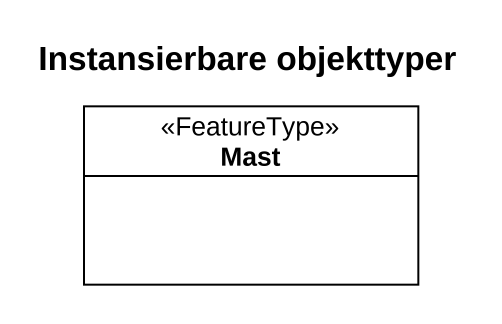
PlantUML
@startuml
title Instansierbare objekttyper
hide circle
hide empty members
class Mast <<FeatureType>> #FFFFFF
@enduml
